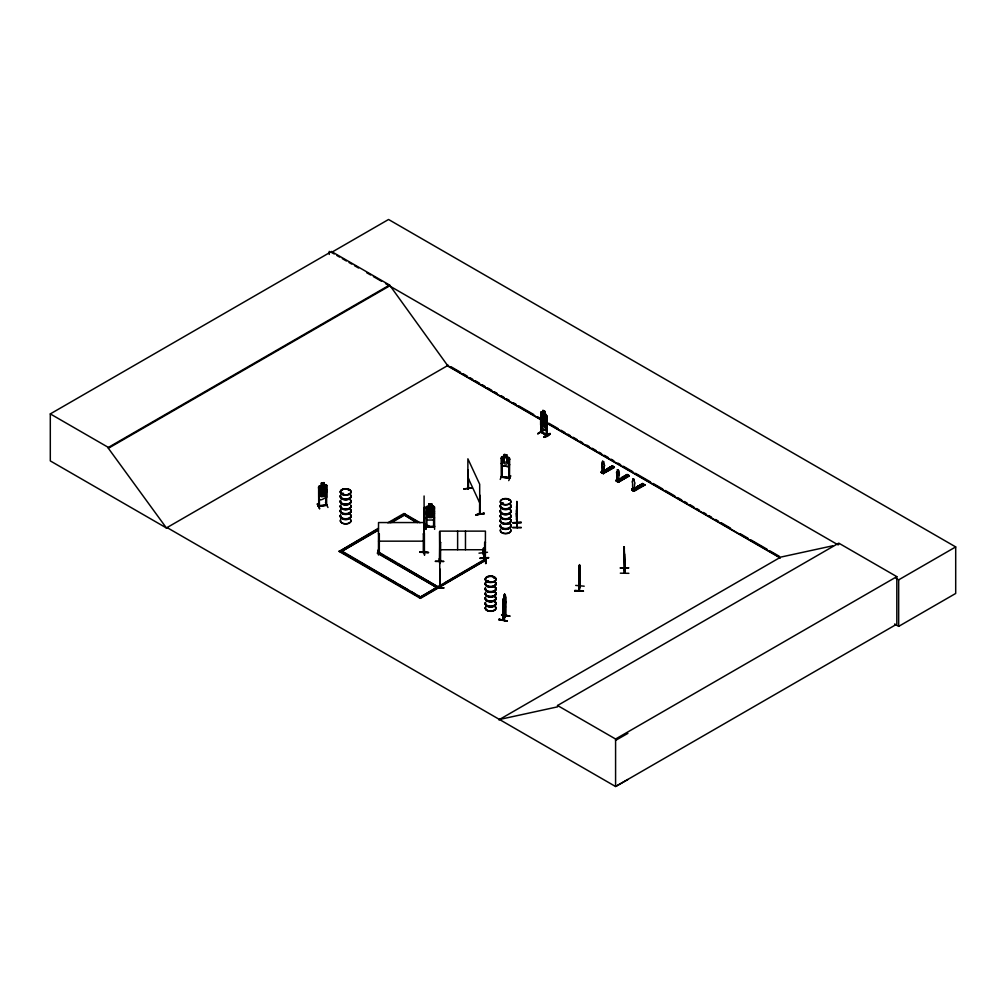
<?xml version="1.0" encoding="UTF-8"?>
<svg xmlns="http://www.w3.org/2000/svg" width="1006" height="1006" viewBox="0 0 1006 1006"><rect width="100%" height="100%" fill="white"/><g stroke="black" fill="none" stroke-linecap="round" stroke-linejoin="round"><path stroke-width="1.5" d="M516.707 516.795L516.568 508.923M516.606 516.518L516.568 513.462M516.682 512.482L516.644 520.039L516.845 501.378L517.235 527.609M516.594 516.078L516.594 510.62L516.581 511.84M516.568 514.192L516.581 512.897M516.719 516.631L516.845 515.575M624.437 559.198L624.324 560.983L624.449 559.261M579.305 567.283L579.544 564.58L579.443 576.149M483.999 557.412L484.364 556.658M578.903 576.979L579.091 578.777L579.72 572.251M579.745 574.992L579.821 572.263M624.273 557.576L624.311 556.557M574.766 590.962C600.972 591.981 557.236 589.73 583.317 590.862M618.602 480.943L618.967 475.084A1.899 1.094 60 0 0 618.69 472.48L618.69 470.795L618.602 472.531A1.899 1.094 60 0 1 618.879 475.121L618.967 475.084M634.22 489.96L634.585 484.1A1.899 1.094 60 0 0 634.22 481.534L634.22 479.372M579.054 574.338L579.192 575.369L579.582 571.232M503.704 602.355L503.528 603.424M578.991 570.905L579.003 569.522L578.915 590.95L579.796 586.045M505.087 608.97C500.234 618.011 506.144 608.806 505.326 606.216M504.723 606.304L504.459 606.895L504.044 605.537L503.39 609.095L503.893 605.361M579.054 570.062L579.393 565.359M499.152 619.243L507.351 621.029L499.039 619.822M499.139 619.608L507.326 621.004L499.139 619.306M602.405 461.49L602.493 463.125A1.899 1.094 60 0 0 602.204 465.401L602.431 471.864L602.129 465.451A1.899 1.094 60 0 1 602.405 463.175L602.682 461.012L603.726 462.056M617.986 479.963L617.206 480.038L617.068 473.977A1.899 1.094 60 0 1 617.344 471.701L617.37 469.84M617.043 480.126L617.734 479.661M632.535 488.79C634.698 487.772 632.271 494.147 632.598 483.043A1.899 1.094 60 0 1 632.875 480.767L633.051 478.705M632.749 489.18L633.302 489.142M503.063 620.262L505.49 614.892L505.855 615.735L503.453 620.35L503.453 599.475L504.61 594.081L503.981 596.533L504.459 595.602M505.276 615.609L503.075 619.507L503.49 620.262M503.666 619.897L503.641 601.261M504.987 600.758L503.843 604.807L503.453 603.751M579.821 566.164L579.003 569.572L579.443 567.761M579.733 565.774L579.443 566.994M579.192 573.533L579.443 572.037M575.696 585.417L584.209 586.196M579.305 571.861L579.318 590.874M580.009 567.95L579.632 586.485M580.085 567.497L579.997 586.611L580.122 585.492M579.305 590.421L580.122 586.171M624.349 573.018L624.6 568.277M624.613 568.629L624.198 546.774L624.361 548.396M503.025 604.732L505.301 600.154M503.289 612.629L503.05 600.255L503.817 597.916M503.075 619.507L503.113 620.3L503.39 598.935M424.394 507.288L424.394 526.402C421.778 524.642 435.573 526.264 424.243 525.572M424.419 552.206L424.381 533.167M439.484 560.958L440.59 561.034M439.836 586.825L439.861 587.969L439.811 568.88M439.509 531.696L439.899 587.542M343.562 493.468L342.015 493.707L343.096 493.971M343.209 493.682L342.128 493.946M348.805 489.935L348.944 489.872M348.969 489.909L348.805 489.847M348.919 490.375L348.353 490.324M501.969 503.478L502.208 503.138M503.05 503.226L502.585 503.013M487.407 581.418L487.923 581.166M488.589 581.242L486.967 581.116L488.375 581.455M508.533 499.693L509.212 500.108M494.16 577.809L493.456 577.419M608.944 469.374L609.095 468.582M639.565 486.929L639.414 486.137M516.757 522.202L516.845 523.334L517.185 522.202M633.051 488.903L634.949 490.425L634.799 489.532L633.692 490.815L631.982 489.834M624.16 568.289L624.713 572.074M624.563 568.629L624.21 549.628M601.764 472.644L601.362 471.5L603.21 473.222L604.48 472.028L604.48 472.833L602.053 471.198L602.053 472.556M468.381 477.976L468.406 488.677M479.472 513.098L479.711 514.204L479.686 484.238L467.891 458.811L467.828 488.79M546.711 415.654L545.969 430.304L541.253 427.638L540.838 412.246L541.442 421.011L546.107 423.702L546.786 421.816M517.172 527.647L516.845 504.22M617.08 480.302L617.923 479.787M325.843 498.398C330.22 492.814 318.927 504.735 318.726 497.366L318.726 486.627L325.768 484.603L326.736 485.294L326.686 495.958M426.104 513.148L426.972 515.474L433.561 515.474L434.517 513.148M501.441 457.227L501.478 477.234L509.501 478.34L509.627 458.334L508.671 457.39L502.308 456.535L501.441 457.227L501.579 476.995M502.233 458.497L501.416 458.56L502.233 458.497L502.132 477.284M504.182 456.749L504.182 454.46L506.898 454.838L506.785 457.252L508.156 458.208L508.156 462.483L506.785 464.118L504.245 463.753L502.887 461.729L502.887 457.453L504.245 456.887L504.27 454.549L506.785 454.964M502.283 465.765L501.453 463.313L502.283 465.765L508.671 466.671L509.627 464.483L508.608 466.595M508.785 459.604L509.602 459.553L508.785 459.604L508.847 478.278L508.86 459.44M501.34 476.504L502.321 476.442L502.157 477.272M508.671 466.671L502.296 465.715M508.81 477.561L502.245 476.806L509.627 477.661L508.961 477.334M508.747 480.617L510.797 475.825M319.606 508.583L317.242 503.805L319.606 508.835M618.69 480.906L617.194 480.327M632.963 489.419L632.937 488.451L633.239 490.45M537.833 433.737L543.869 430.241M503.943 600.23L504.408 599.299M503.943 600.997L504.408 600.054M503.817 603.16L504.534 601.701M377.992 550.043L378.482 555.035M425.5 524.44L425.966 529.395L425.928 524.076M439.672 558.569L439.723 563.511M439.672 558.317L439.785 563.599L439.295 558.619M540.863 424.431L540.788 432.178L541.681 431.737M541.593 432.316L541.618 424.62M546.271 434.655C550.974 436.227 532.878 427.802 546.384 434.642M546.447 416.547L546.535 435.183M505.829 615.622L505.163 595.301L504.71 596.382M503.314 598.972L505.251 595.326M505.804 597.061L505.276 616.1L505.502 595.64M503.843 602.984L504.584 601.525M503.289 608.177C508.772 590.987 503.44 612.918 503.113 606.442M499.026 619.885L499.152 619.243M501.579 614.892L509.916 616.037L501.705 614.603M343.285 493.858L342.694 493.154M503.465 503.616L502.359 503.101M508.961 500.095L509.086 499.844M487.294 580.714L487.533 581.38M488.35 580.965L487.344 581.028M493.757 577.796L493.984 577.909M623.091 477.297L623.469 477.963M639.414 486.841L638.697 486.803M319.317 506.521L319.33 487.885L318.512 487.847L319.33 487.885M326.56 504.66L325.718 504.572L326.623 504.408M326.548 504.635L326.548 505.314M326.623 505.087L326.623 485.294M544.586 427.223L545.579 425.966L544.586 418.068M319.568 490.262L318.726 491.23L319.568 490.262L325.818 489.168L326.774 489.809M319.518 485.709L318.663 486.665L318.701 506.659L318.512 505.968M379.375 551.992L378.47 551.992L438.025 586.9L398.879 564.291M424.192 551.992L423.451 552.017M424.192 552.671L423.287 552.671L423.35 533.872L424.13 534.035L423.35 533.872M440.678 560.568L439.936 560.594M485.496 560.568L484.754 560.594M485.521 561.222L484.59 561.247L485.521 560.367M425.966 526.163L426.896 526.138L426.921 527.006L426.833 508.219L426.054 508.219M425.966 526.842L434.429 526.842M433.573 526.163L434.517 526.163L433.749 526.138M544.711 419.1L543.668 420.583L542.008 417.553L543.265 420.885C540.486 422.218 542.976 424.834 543.693 421.627L545.428 424.834L544.095 421.363L545.365 419.452L542.838 417.93M617.357 469.739L618.35 469.94M634.132 479.422L632.963 479.045M426.997 510.746C424.117 512.331 432.467 509.212 433.536 510.759L434.529 511.564L433.498 510.784M428.908 506.194L426.104 507.011L426.142 527.056L434.341 527.056L434.341 526.1M426.104 507.062L427.047 506.27L433.536 506.244L431.712 506.194M467.991 488.438L468.381 489.117L468.18 470.066L467.891 488.727M503.163 503.692L502.799 503.063M608.228 468.846L609.322 468.846M623.469 477.121L623.192 477.863M487.432 580.676L487.432 581.33M624.085 477.863L623.469 477.246M638.697 486.439L639.565 486.3M321.442 485.458L320.097 486.451L320.097 490.727L321.442 492.324L323.957 491.909L325.303 489.847L325.303 485.571L323.957 485.03L324.02 482.603L321.329 483.056L321.417 485.408L321.442 483.169L323.957 482.742L324.045 484.942M540.838 412.246L541.53 411.743L546.849 415.629L546.849 435.636L546.17 434.768M540.763 416.736L541.404 416.283L546.786 420.118M540.637 425.01L540.637 418.873L541.341 418.383L546.711 422.218L545.944 421.049M378.445 551.804L379.4 552.156M379.312 552.005L378.47 552.671L378.533 522.554L424.13 522.554L424.13 552.696L424.092 495.983M379.312 552.432L379.312 533.859L378.533 533.859L379.312 533.859M423.451 552.671L424.419 551.112M484.754 561.247L485.521 561.046M426.054 526.163L426.833 526.163M434.517 526.327L425.966 526.327M601.588 472.631L612.654 466.243L601.198 472.43L603.525 473.751M611.158 466.495C615.559 470.028 609.296 464.596 612.792 466.52M614.276 467.01L602.833 473.361L614.276 467.01L612.264 465.853M613.874 467.023L614.415 467.45L603.374 473.549M603.21 473.562L604.48 472.028M626.021 475.071C630.372 478.63 624.223 473.147 627.643 475.096L616.703 481.371M616.603 481.208L627.681 475.096M617.684 479.95L617.634 481.434L617.483 479.535L616.213 480.076L616.364 481.17L627.518 474.819M628.913 475.8L618.338 482.302L616.049 480.994L627.128 474.593L629.14 475.75L627.128 474.43M628.75 475.524L617.684 481.924L619.344 480.604L619.344 481.409M642.608 483.735L644.896 485.043L633.956 491.318L633.29 490.928L644.758 484.603M644.532 484.804L644.921 485.03M633.679 491.154L634.799 489.532M644.268 484.666L633.29 490.928M644.607 484.854L642.733 483.609L631.718 490.048L642.733 483.446M542.712 414.799L544.774 415.893L542.712 414.799L542.712 419.301L541.706 419.502M542.712 416.861L544.711 417.993M544.774 418.182L545.717 419.552L545.717 423.828L544.711 425.085L542.838 424.029L541.832 421.64M540.7 422.91L541.316 425.538L546.095 428.166L546.786 426.28M541.253 427.638L540.775 424.997M167.147 527.609L166.493 527.999L50.3 460.911L50.3 413.906L331.527 251.538L389.586 285.05L447.645 365.58L541.253 419.628M331.527 251.538L331.527 252.405L388.555 219.484L955.7 546.924L955.7 593.452L898.672 626.373L894.598 624.009M50.3 413.906L108.359 447.419L389.586 285.05M627.895 779.499L615.584 786.516L167.071 527.572L166.405 527.949L108.359 448.286L389.586 285.918M166.405 527.949L448.299 365.203M541.618 416.861L541.077 413.453L541.467 432.53M544.862 411.379L542.888 410.234L542.888 412.686L541.894 412.875L541.894 417.15L542.888 419.552L544.736 420.621L545.73 419.364L544.862 411.379L544.862 413.667L546.145 414.409M540.838 418.383L541.517 420.973L546.107 423.702M537.883 433.825L543.932 429.952L537.883 433.448M435.384 588.02C454.071 587.755 437.208 587.919 435.397 588.284L419.301 597.702L483.773 559.902L484.955 560.581L420.483 598.381L339.223 551.464L378.382 528.276M387.826 522.818L404.035 513.462L419.98 522.68M339.223 551.464L378.382 528.854M389.184 522.63L391.875 521.07M394.578 519.511L405.204 514.141L390.353 522.718M378.206 529.734L340.393 552.143L341.575 550.886L420.483 597.023L417.754 595.451M341.738 551.363L378.206 530.313M391.711 522.516L405.204 514.732M549.968 433.448C550.458 436.893 535.607 439.999 550.018 433.498M543.932 437.321L550.018 433.762L544.007 437.321M377.451 552.696L436.856 587.567L377.451 553.275L378.621 552.017M377.451 553.275L378.57 552.671M424.18 526.452L425.362 525.773L424.18 527.031M603.751 463.942L603.826 463.904A1.899 1.094 60 0 1 604.116 466.495L603.826 472.317L604.028 466.545A1.899 1.094 60 0 0 603.751 463.942L603.738 461.779M601.362 471.5L602.619 470.946L602.669 472.908L602.77 471.5M607.209 468.758C612.604 471.185 604.87 469.161 608.328 468.13L610.34 469.286M609.309 467.551C614.704 469.978 606.97 467.953 610.416 466.922L612.428 468.079M601.186 472.405L612.264 466.017L614.276 467.174M601.462 472.569L612.264 466.017M602.82 473.336L614.05 467.212M617.256 471.751L617.344 471.701A1.899 1.094 60 0 0 616.98 474.027L617.106 480.277M622.073 477.347C627.467 479.761 619.734 477.737 623.179 476.706L625.191 477.863M624.173 476.14C629.567 478.554 621.821 476.53 625.279 475.498L627.291 476.655M616.213 480.076L618.074 481.799L619.344 480.604M629.14 475.587L618.099 482.188M618.086 482.163L629.278 476.027M438.113 586.85L442.137 584.524M444.828 582.964L482.427 561.26M339.223 550.886L420.483 597.803L484.955 560.581M631.982 490.186L631.831 489.092L632.937 488.451M633.088 488.551L631.831 489.092M631.931 490.161L643.136 483.836M643.148 483.936L631.667 490.023L634.006 491.343M632.372 490.412L642.08 484.804M644.758 484.766L633.453 490.84M498.825 719.868L780.719 557.11L832.654 545.818M499.479 719.479L557.538 706.853L557.538 705.508L838.765 543.139L896.824 576.652L896.824 624.148L615.584 786.516L615.584 739.02L896.824 576.652M838.765 544.485L838.111 544.875L385.537 283.579M895.981 578.287L898.672 579.846L955.7 546.924M615.584 740.378L627.895 733.361M431.725 510.771L431.712 508.432L428.908 508.445L428.921 510.784L427.6 511.589L427.6 515.864L429.009 517.675L431.624 517.662L433.02 515.827L433.02 511.551L431.624 510.797M431.712 506.244L431.712 503.893L428.908 503.893L429.009 506.32L427.6 507.087L427.6 511.35L429.009 513.186L431.624 513.186L433.02 511.35L433.02 507.087L431.624 506.32L431.624 503.968M623.469 477.825L624.085 477.221M501.579 476.316L502.308 476.416M579.003 590.459L579.267 566.189M325.818 504.534L326.447 505.1L318.437 506.446L319.33 505.641M609.095 469.211L608.328 469.148M502.271 474.606L500.221 479.397M542.838 417.163L541.832 417.364L541.706 423.778L542.712 426.167M324.083 487.181L321.379 487.596L321.404 489.947L320.122 490.953L320.122 495.229L321.467 496.826L323.97 496.386L325.315 494.311L325.315 490.035L323.97 489.507M541.014 432.027L541.077 424.306M325.806 486.615C327.466 486.036 324.221 487.847 325.806 489.721M318.688 506.634L326.623 505.276M325.466 502.422L327.981 507.477M463.879 488.929L472.015 487.709M472.116 487.872L463.779 489.017M479.636 514.179L479.774 495.065L479.686 514.154M483.999 513.198L475.737 514.833L484.1 513.739M378.633 552.42L379.312 552.684M325.994 505.427L325.881 486.778M440.527 561.273L440.615 542.435L439.848 542.435L440.615 542.435M485.345 561.273L485.433 531.13L439.848 531.13L439.861 561.662M503.013 503.931L502.082 503.717M487.482 552.281L478.982 553.162M483.106 553.438L483.496 548.811M480.101 558.443C506.207 556.18 462.043 559.336 488.576 557.802M541.467 431.851L540.788 431.499M546.484 435.158L546.447 425.852M624.273 550.684L624.286 546.774M624.349 553.111L624.198 546.774M624.713 554.004L624.739 573.118L624.537 568.252M624.122 554.407L624.236 557.186M628.624 567.724L620.073 567.975L628.624 567.988M620.325 573.181L628.876 573.319M428.921 508.495L431.624 508.558M516.594 508.118L516.694 505.829L516.757 512.167M516.644 510.784L516.719 509.74L516.732 511.337M424.394 526.352L424.431 525.182L424.104 525.723M424.104 525.673L428.518 525.698M484.653 542.435L485.433 542.611L484.653 542.435L484.578 561.222M439.811 543.001L439.433 562.014M419.967 551.904L428.518 552.533L419.967 551.967M419.967 552.294L428.518 552.52M424.306 554.935L424.205 549.704L424.708 554.985M485.496 558.28L485.621 563.536M440.615 560.367L439.874 560.556M435.384 561.461L443.935 561.423L435.384 561.185M431.712 503.956L428.908 503.956L428.908 506.244M434.429 508.219L433.661 508.219L433.586 527.031M426.054 508.395L426.833 508.395M433.661 508.395L434.429 508.395M426.972 515.474L433.561 515.424M512.72 522.655L521.271 522.667M434.517 506.999L434.592 529.332M512.72 527.345L521.271 527.395M512.72 527.735L521.271 527.722M378.533 541.165L424.13 541.165M439.848 549.741L485.433 549.741M502.183 476.63L502.183 477.309M579.821 566.076L579.707 586.586M574.803 590.723L583.317 591.214L574.766 590.912M501.592 476.97L509.69 478.177L509.627 477.435M487.646 581.204L487.935 581.204A5.407 3.119 0 0 0 486.791 581.707M617.307 479.937L617.483 479.535M504.471 598.507L503.704 600.066M501.604 614.767L509.816 616.175M485.973 558.644L486.011 563.561M483.144 553.501L483.106 548.383M484.037 548.081L484.138 557.89L484.125 548.534M541.165 432.077L547.05 435.51L546.987 416.861L546.233 416.673M331.527 252.405L334.231 253.965M336.935 255.524L339.638 257.083M342.329 258.643L346.378 260.982M349.082 262.541L351.786 264.1M354.489 265.659L358.538 267.998M366.637 272.676L370.686 275.015M373.389 276.575L381.488 281.24M541.467 411.781L542.951 412.649M542.888 417.716L544.736 418.785M451.015 366.762L460.509 372.245M463.225 373.817L467.3 376.169M470.003 377.728L472.719 379.3M475.436 380.859L479.51 383.211M482.226 384.782L484.93 386.354M487.646 387.914L491.72 390.265M494.436 391.837L497.14 393.396M501.214 395.748L503.931 397.32M506.647 398.879L509.35 400.451M513.425 402.802L516.141 404.362M518.857 405.934L533.784 414.547M537.845 416.899L540.562 418.471M548.698 423.161L558.204 428.644M560.908 430.216L564.982 432.567M567.698 434.127L570.415 435.699M573.131 437.27L577.192 439.609M579.909 441.181L582.625 442.753M586.687 445.092L589.403 446.664M592.119 448.236L596.193 450.587M598.91 452.147L601.613 453.719M604.329 455.278L608.404 457.629M611.12 459.201L613.823 460.761M617.898 463.112L620.614 464.684M623.33 466.243L632.824 471.726M635.54 473.298L650.467 481.912M653.171 483.484L662.677 488.966M665.381 490.526L674.888 496.021M677.591 497.58L681.666 499.932M684.382 501.504L687.098 503.063M689.814 504.635L693.876 506.986M696.592 508.546L699.308 510.117M703.37 512.469L706.086 514.028M708.802 515.6L711.519 517.159M715.593 519.511L718.297 521.083M721.013 522.642L730.507 528.137M740.014 533.62L748.15 538.311M750.866 539.882L767.15 549.276M769.854 550.848L779.361 556.331M546.686 422.759L780.052 557.5M446.752 365.455L539.317 418.898M546.12 422.822L780.254 558.003M540.863 432.178L546.786 435.598M602.619 470.946L602.393 471.588M617.018 479.711L617.018 481.069L616.917 479.774L617.634 480.076M406.55 515.5L417.301 521.712M484.955 561.159L483.773 559.902M417.465 522.579L404.035 514.821L416.119 522.378M379.979 553.375L384.028 555.714M386.719 557.274L396.175 562.731M342.933 552.256L395.987 582.889M398.716 584.461L408.235 589.956M410.951 591.528L415.038 593.88M557.538 705.508L615.584 739.02M325.806 505.414L325.806 495.92M319.33 506.32L319.254 487.721M325.755 484.729L326.648 485.345M617.936 469.689L618.589 470.632M488.501 580.877L487.923 580.6A5.319 3.068 0 0 0 486.011 581.808M433.536 506.194L434.517 507.049M508.608 457.504L509.514 458.396M545.981 419.012L546.648 420.156M326.736 491.444L325.818 493.883L319.493 494.952L318.663 492.814M325.718 504.76L318.512 505.779L319.418 506.005M484.1 513.789L483.974 513.135M467.891 477.422L479.686 502.849M426.116 517.763L426.972 520.039L433.561 520.001L434.529 517.713M503.428 608.215L503.817 609.271L504.911 605.197L504.584 594.206M483.207 553.048L484.075 557.11M484.125 557.84C480.063 534.488 488.111 580.588 484.326 548.069M624.198 554.231L624.273 555.74M624.412 560.983L624.16 553.426M624.273 550.71L624.449 573.118M516.694 513.286L516.719 514.795M516.581 516.204L516.644 520.039M898.672 579.846L898.672 626.373M642.909 485.672L640.885 484.666M640.809 486.879L638.797 485.873M632.623 488.727L632.535 490.148M619.18 480.516L619.18 481.157M604.317 471.94L604.317 472.581M602.154 471.135L602.154 472.493M541.077 413.453L541.077 416.547M504.61 594.081L504.672 596.508M465.476 531.13L465.476 549.741M457.629 531.13L457.629 549.741M440.703 560.367L440.703 561.222M329.251 251.362L329.251 254.443M108.359 447.419L108.359 448.286M510.746 514.921A5.294 3.056 0 0 1 505.628 518.782A5.294 3.056 0 0 1 500.51 514.921M510.771 505.779A5.332 3.081 0 0 1 505.628 509.652A5.332 3.081 0 0 1 500.472 505.779M510.759 504.911A5.319 3.068 0 0 1 505.628 508.785A5.319 3.068 0 0 1 500.485 504.911M510.771 510.91A5.332 3.081 0 0 1 505.628 514.783A5.332 3.081 0 0 1 500.472 510.91M510.306 509.853A5.407 3.119 0 0 1 506.332 514.506A5.407 3.119 0 0 1 500.397 510.595M510.306 509.589A5.407 3.119 0 0 1 506.332 514.242A5.407 3.119 0 0 1 500.397 510.331M510.771 510.055A5.332 3.081 0 0 1 505.628 513.928A5.332 3.081 0 0 1 500.472 510.055M510.306 504.71A5.407 3.119 0 0 1 506.332 509.363A5.407 3.119 0 0 1 500.397 505.465M510.306 504.446A5.407 3.119 0 0 1 506.332 509.099A5.407 3.119 0 0 1 500.397 505.201M510.759 515.223A5.319 3.068 0 0 1 505.628 519.096A5.319 3.068 0 0 1 500.485 515.223M510.746 515.676A5.307 3.068 0 0 1 505.628 519.536A5.307 3.068 0 0 1 500.498 515.676M510.746 529.558A5.294 3.056 0 0 1 505.628 533.419A5.294 3.056 0 0 1 500.51 529.558M510.784 515.412A5.344 3.081 0 0 1 505.628 519.297A5.344 3.081 0 0 1 500.46 515.412M510.771 520.416A5.332 3.081 0 0 1 505.628 524.289A5.332 3.081 0 0 1 500.472 520.416M510.759 519.549A5.319 3.068 0 0 1 505.628 523.422A5.319 3.068 0 0 1 500.485 519.549M510.759 525.547A5.319 3.068 0 0 1 505.628 529.42A5.319 3.068 0 0 1 500.485 525.547M510.306 524.491A5.407 3.119 0 0 1 506.332 529.143A5.407 3.119 0 0 1 500.397 525.233M510.306 524.227A5.407 3.119 0 0 1 506.332 528.879A5.407 3.119 0 0 1 500.397 524.969M510.771 524.692A5.332 3.081 0 0 1 505.628 528.565A5.332 3.081 0 0 1 500.472 524.692M510.306 519.348A5.407 3.119 0 0 1 506.332 524A5.407 3.119 0 0 1 500.397 520.102M510.306 519.083A5.407 3.119 0 0 1 506.332 523.736A5.407 3.119 0 0 1 500.397 519.838M510.759 529.86A5.319 3.068 0 0 1 505.628 533.733A5.319 3.068 0 0 1 500.485 529.86M350.83 505.264A5.344 3.081 0 0 1 345.674 509.137A5.344 3.081 0 0 1 340.518 505.264M350.817 496.008A5.319 3.068 0 0 1 345.674 499.869A5.319 3.068 0 0 1 340.531 496.008M350.817 495.141A5.319 3.068 0 0 1 345.674 499.014A5.319 3.068 0 0 1 340.531 495.141M350.817 501.139A5.319 3.068 0 0 1 345.674 505.012A5.319 3.068 0 0 1 340.531 501.139M350.352 500.07A5.407 3.119 0 0 1 346.378 504.735A5.407 3.119 0 0 1 340.456 500.825M350.352 499.806A5.407 3.119 0 0 1 346.378 504.471A5.407 3.119 0 0 1 340.456 500.56M350.817 500.284A5.319 3.068 0 0 1 345.674 504.144A5.319 3.068 0 0 1 340.531 500.284M350.352 494.939A5.407 3.119 0 0 1 346.378 499.592A5.407 3.119 0 0 1 340.456 495.694M350.352 494.675A5.407 3.119 0 0 1 346.378 499.328A5.407 3.119 0 0 1 340.456 495.43M350.817 505.465A5.332 3.081 0 0 1 345.674 509.338A5.332 3.081 0 0 1 340.518 505.465M350.792 505.917A5.294 3.056 0 0 1 345.674 509.765A5.294 3.056 0 0 1 340.556 505.917M350.83 519.901A5.344 3.081 0 0 1 345.674 523.774A5.344 3.081 0 0 1 340.518 519.901M350.83 505.641A5.344 3.081 0 0 1 345.674 509.526A5.344 3.081 0 0 1 340.518 505.641M350.817 510.646A5.319 3.068 0 0 1 345.674 514.506A5.319 3.068 0 0 1 340.531 510.646M350.817 509.778A5.319 3.068 0 0 1 345.674 513.651A5.319 3.068 0 0 1 340.531 509.778M350.817 515.776A5.332 3.081 0 0 1 345.674 519.649A5.332 3.081 0 0 1 340.518 515.776M350.352 514.707A5.407 3.119 0 0 1 346.378 519.373A5.407 3.119 0 0 1 340.456 515.462M350.352 514.443A5.407 3.119 0 0 1 346.378 519.109A5.407 3.119 0 0 1 340.456 515.198M350.817 514.921A5.319 3.068 0 0 1 345.674 518.782A5.319 3.068 0 0 1 340.531 514.921M350.352 509.577A5.407 3.119 0 0 1 346.378 514.229A5.407 3.119 0 0 1 340.456 510.331M350.352 509.313A5.407 3.119 0 0 1 346.378 513.965A5.407 3.119 0 0 1 340.456 510.067M350.817 520.064A5.319 3.068 0 0 1 345.674 523.937A5.319 3.068 0 0 1 340.531 520.064M495.204 591.83A5.294 3.056 0 0 1 491.305 596.395A5.294 3.056 0 0 1 485.496 592.559M495.292 582.348A5.407 3.119 0 0 1 491.318 587.001A5.407 3.119 0 0 1 485.395 583.103M495.229 582.675A5.319 3.068 0 0 1 491.305 587.253A5.319 3.068 0 0 1 485.47 583.417M486.854 582.034A5.319 3.068 0 0 1 487.96 581.543M495.292 582.084A5.407 3.119 0 0 1 491.318 586.737A5.407 3.119 0 0 1 485.395 582.839M486.791 581.443A5.407 3.119 0 0 1 487.91 580.94M495.229 581.808A5.319 3.068 0 0 1 491.305 586.397A5.319 3.068 0 0 1 485.47 582.549M495.229 587.806A5.332 3.081 0 0 1 491.305 592.396A5.332 3.081 0 0 1 485.47 588.548M495.292 587.491A5.407 3.119 0 0 1 491.318 592.144A5.407 3.119 0 0 1 485.395 588.233M495.292 587.227A5.407 3.119 0 0 1 491.318 591.88A5.407 3.119 0 0 1 485.395 587.969M495.229 586.951A5.319 3.068 0 0 1 491.305 591.528A5.319 3.068 0 0 1 485.47 587.693M495.216 592.597A5.307 3.068 0 0 1 491.305 597.162A5.307 3.068 0 0 1 485.483 593.339M495.204 606.467A5.294 3.056 0 0 1 491.305 611.032A5.294 3.056 0 0 1 485.496 607.196M495.229 597.312A5.319 3.068 0 0 1 491.305 601.89A5.319 3.068 0 0 1 485.47 598.054M495.229 596.445A5.319 3.068 0 0 1 491.305 601.035A5.319 3.068 0 0 1 485.47 597.187M495.229 602.443A5.332 3.081 0 0 1 491.305 607.033A5.332 3.081 0 0 1 485.47 603.185M495.292 602.129A5.407 3.119 0 0 1 491.318 606.781A5.407 3.119 0 0 1 485.395 602.871M495.292 601.865A5.407 3.119 0 0 1 491.318 606.517A5.407 3.119 0 0 1 485.395 602.607M495.229 601.588A5.332 3.081 0 0 1 491.305 606.178A5.332 3.081 0 0 1 485.47 602.33M495.292 596.986A5.407 3.119 0 0 1 491.318 601.638A5.407 3.119 0 0 1 485.395 597.74M495.292 596.721A5.407 3.119 0 0 1 491.318 601.374A5.407 3.119 0 0 1 485.395 597.476M495.229 606.731A5.332 3.081 0 0 1 491.305 611.321A5.332 3.081 0 0 1 485.47 607.473M495.241 606.568A5.344 3.081 0 0 1 491.318 611.158A5.344 3.081 0 0 1 485.458 607.31M483.936 548.433L483.823 550.232L484.037 548.421M325.101 495.405L324.184 495.568L322.763 493.669L320.436 496.31L322.197 493.267L320.512 490.953L322.725 492.663L325.001 490.161L323.303 493.091L325.101 495.405M432.769 516.883L431.876 516.958L430.329 514.758L427.902 516.996L429.725 514.255L427.978 511.652L430.279 513.726L432.668 511.614L430.895 514.267L432.769 516.883M504.534 605.977L503.817 607.435L503.843 598.708L504.584 597.262L504.534 605.977M323.517 487.684L321.907 487.96L321.907 488.727L323.517 488.438L323.517 487.684M323.97 490.274L321.467 490.714L321.467 494.99L323.97 494.55L323.97 490.274M323.517 483.207L321.895 483.471L321.895 484.238L323.517 483.961L323.517 483.207M323.957 485.797L321.442 486.225L321.442 490.5L323.957 490.073L323.957 485.797M483.999 513.462L475.75 514.808L483.999 513.5M431.159 508.885L429.474 508.898L429.474 509.665L431.159 509.652L431.159 508.885M431.624 511.564L429.009 511.576L429.009 515.852L431.624 515.839L431.624 511.564M431.159 504.408L429.474 504.408L429.474 505.175L431.159 505.175L431.159 504.408M431.624 507.087L429.009 507.087L429.009 511.35L431.624 511.35L431.624 507.087M521.271 522.378L512.72 522.78L521.271 522.391M506.332 455.278L504.698 455.039L504.698 455.806L506.332 456.045L506.332 455.278M506.785 458.007L504.245 457.655L504.245 461.917L506.785 462.282L506.785 458.007M544.372 416.119L543.177 415.44L544.372 416.886L544.372 416.119M544.246 418.257L543.039 417.578L544.246 419.024L544.246 418.257M544.586 421.124L542.712 420.068L542.712 424.343L544.586 425.4L544.586 421.124M544.711 423.262L542.838 422.206L542.888 413.441L544.736 414.51L544.711 423.262M544.397 411.655L543.215 410.964L544.397 412.41L544.397 411.655M643.651 485.244L641.627 484.087L643.651 485.244M641.803 486.313L639.778 485.156L641.803 486.313M639.703 487.52L637.691 486.351L639.703 487.52M502.95 504.245A5.344 3.081 0 0 0 510.96 501.566A5.344 3.081 0 0 0 502.95 498.901A5.344 3.081 0 0 0 502.95 504.245M502.962 504.509A5.307 3.068 0 0 0 510.935 501.856A5.307 3.068 0 0 0 502.962 499.202A5.307 3.068 0 0 0 502.962 504.509M342.996 494.474A5.344 3.081 0 0 0 351.019 491.808A5.344 3.081 0 0 0 342.996 489.13A5.344 3.081 0 0 0 342.996 494.474M343.021 494.726A5.294 3.056 0 0 0 350.968 492.072A5.294 3.056 0 0 0 343.021 489.419A5.294 3.056 0 0 0 343.021 494.726M341.889 493.996A5.344 3.081 0 0 0 350.83 492.613A5.344 3.081 0 0 0 344.291 488.841A5.344 3.081 0 0 0 341.889 493.996M487.948 581.732A5.344 3.081 0 0 0 495.958 579.054A5.344 3.081 0 0 0 487.948 576.388A5.344 3.081 0 0 0 487.948 581.732M487.96 582.147A5.307 3.068 0 0 0 495.92 579.494A5.307 3.068 0 0 0 487.96 576.84A5.307 3.068 0 0 0 487.96 582.147M487.948 581.896A5.344 3.081 0 0 0 495.958 579.23A5.344 3.081 0 0 0 487.948 576.551A5.344 3.081 0 0 0 487.948 581.896M491.305 596.684A5.332 3.081 0 0 0 495.229 592.094A5.344 3.081 0 0 1 491.318 596.747A5.344 3.081 0 0 1 485.458 592.899A5.332 3.081 0 0 0 491.305 596.684"/></g></svg>
